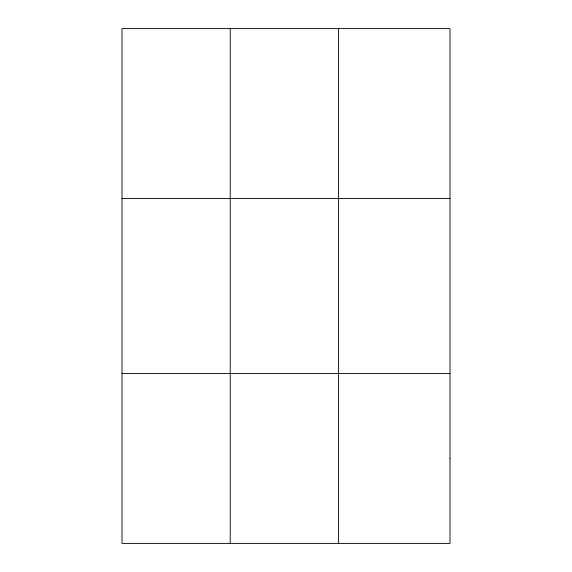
<?xml version="1.0" encoding="UTF-8"?>
<svg xmlns="http://www.w3.org/2000/svg" width="572" height="572" viewBox="0 0 572 572"><rect width="100%" height="100%" fill="white"/><g stroke="black" fill="none" stroke-linecap="round" stroke-linejoin="round"><path stroke-width="0.86" d="M230.237 28.6L230.237 543.4M338.481 28.6L338.481 543.4M122 198.484L450 198.484M122 373.516L450 373.516M450 458.458L450 543.4L122 543.4L122 28.6L450 28.6L450 458.458"/></g></svg>
